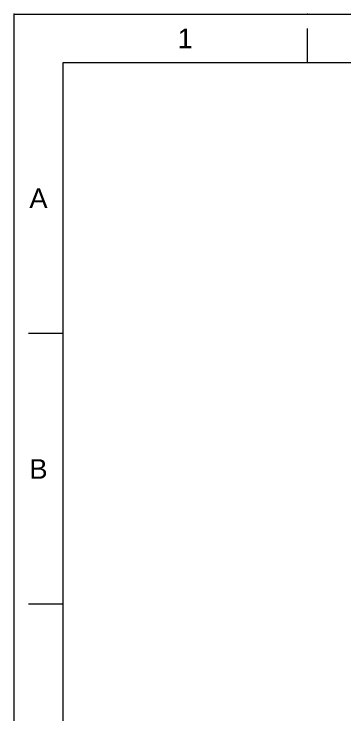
# Model space of a CAD drawing. Header units: millimetres. Extents: x 1243 to 1837, y -609 to -189.
# Drawn here: x 1242.6 to 1338.4, y -391.8 to -189 of the extents above; entities that cross this region are included whole.
import ezdxf

# ---------------------------------------------------------------- set-up
doc = ezdxf.new("R2010")
doc.units = ezdxf.units.MM
doc.header["$LTSCALE"] = 0.1
doc.layers.get('0').update_dxf_attribs({"lineweight": 13})
doc.layers.add('DIM', color=3, linetype='Continuous', lineweight=9)
doc.styles.get("Standard").update_dxf_attribs({"font": 'arial.ttf'})

msp = doc.modelspace()

# ---------------------------------------------------------------- linework, layer by layer
for p, q in [((1327.5, -203.13), (1327.5, -193.13)), ((1822.45, -203.13), (1256.79, -203.13)), ((1256.79, -203.13), (1256.79, -594.84)), ((1256.79, -281.47), (1246.79, -281.47)), ((1256.79, -359.81), (1246.79, -359.81))]:
    msp.add_line(p, q)
msp.add_point((1327.5, -188.98))
at = {"layer": 'DIM', "color": 7}
msp.add_lwpolyline([(1242.65, -188.98), (1836.59, -188.98), (1836.59, -608.98), (1242.65, -608.98)], close=True, dxfattribs=at)
msp.add_point((1242.65, -188.98), dxfattribs=at)

# ---------------------------------------------------------------- texts
at = {"char_height": 5.66, "attachment_point": 5}
for s, width, insert in [('1', 50, (1292.14, -196.06)), ('A', 10, (1249.72, -242.3)), ('B', 10, (1249.72, -320.64))]:
    msp.add_mtext_dynamic_manual_height_columns(s, width=width, gutter_width=12.5, heights=[0], dxfattribs=dict(at, insert=insert))

doc.saveas('drawing.dxf')
